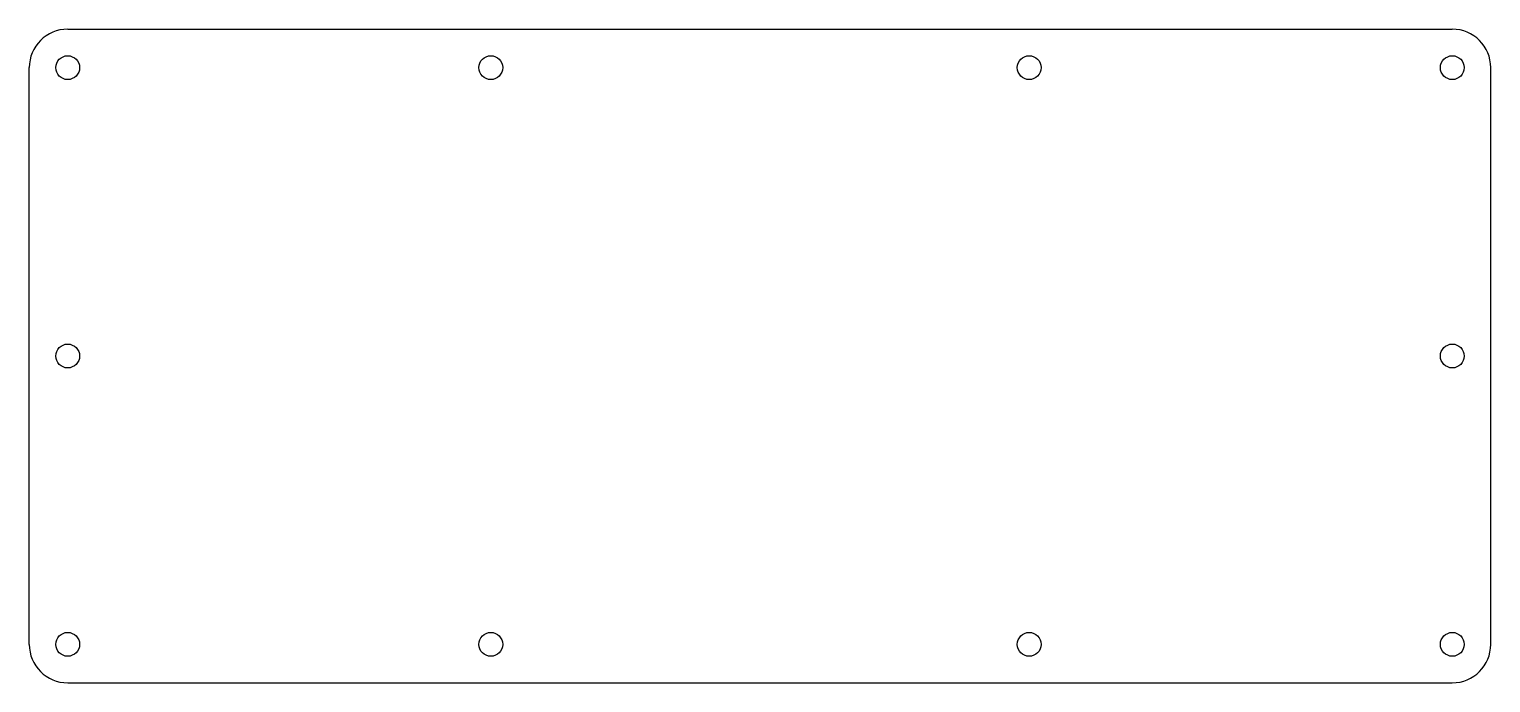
# Model space of a CAD drawing. Header units: millimetres. Extents: x 0 to 380, y 0 to 170.
import ezdxf

# ---------------------------------------------------------------- set-up
doc = ezdxf.new("R2010")
doc.units = ezdxf.units.MM
doc.layers.get('0').update_dxf_attribs({"lineweight": 25, "true_color": 0xffffff})

msp = doc.modelspace()

# ---------------------------------------------------------------- linework, layer by layer
for p, q in [((10, 170), (370, 170)), ((0, 10), (0, 160)), ((380, 10), (380, 160)), ((10, 0), (370, 0))]:
    msp.add_line(p, q)
for centre in [(10, 160), (120, 160), (260, 160), (370, 160), (10, 85), (370, 85), (10, 10), (120, 10), (260, 10), (370, 10)]:
    msp.add_circle(centre, 3.1)
for centre, start, end in [((10, 160), 90, 180), ((370, 160), 0, 90), ((10, 10), 180, 270), ((370, 10), 270, 0)]:
    msp.add_arc(centre, 10, start, end)

doc.saveas('drawing.dxf')
